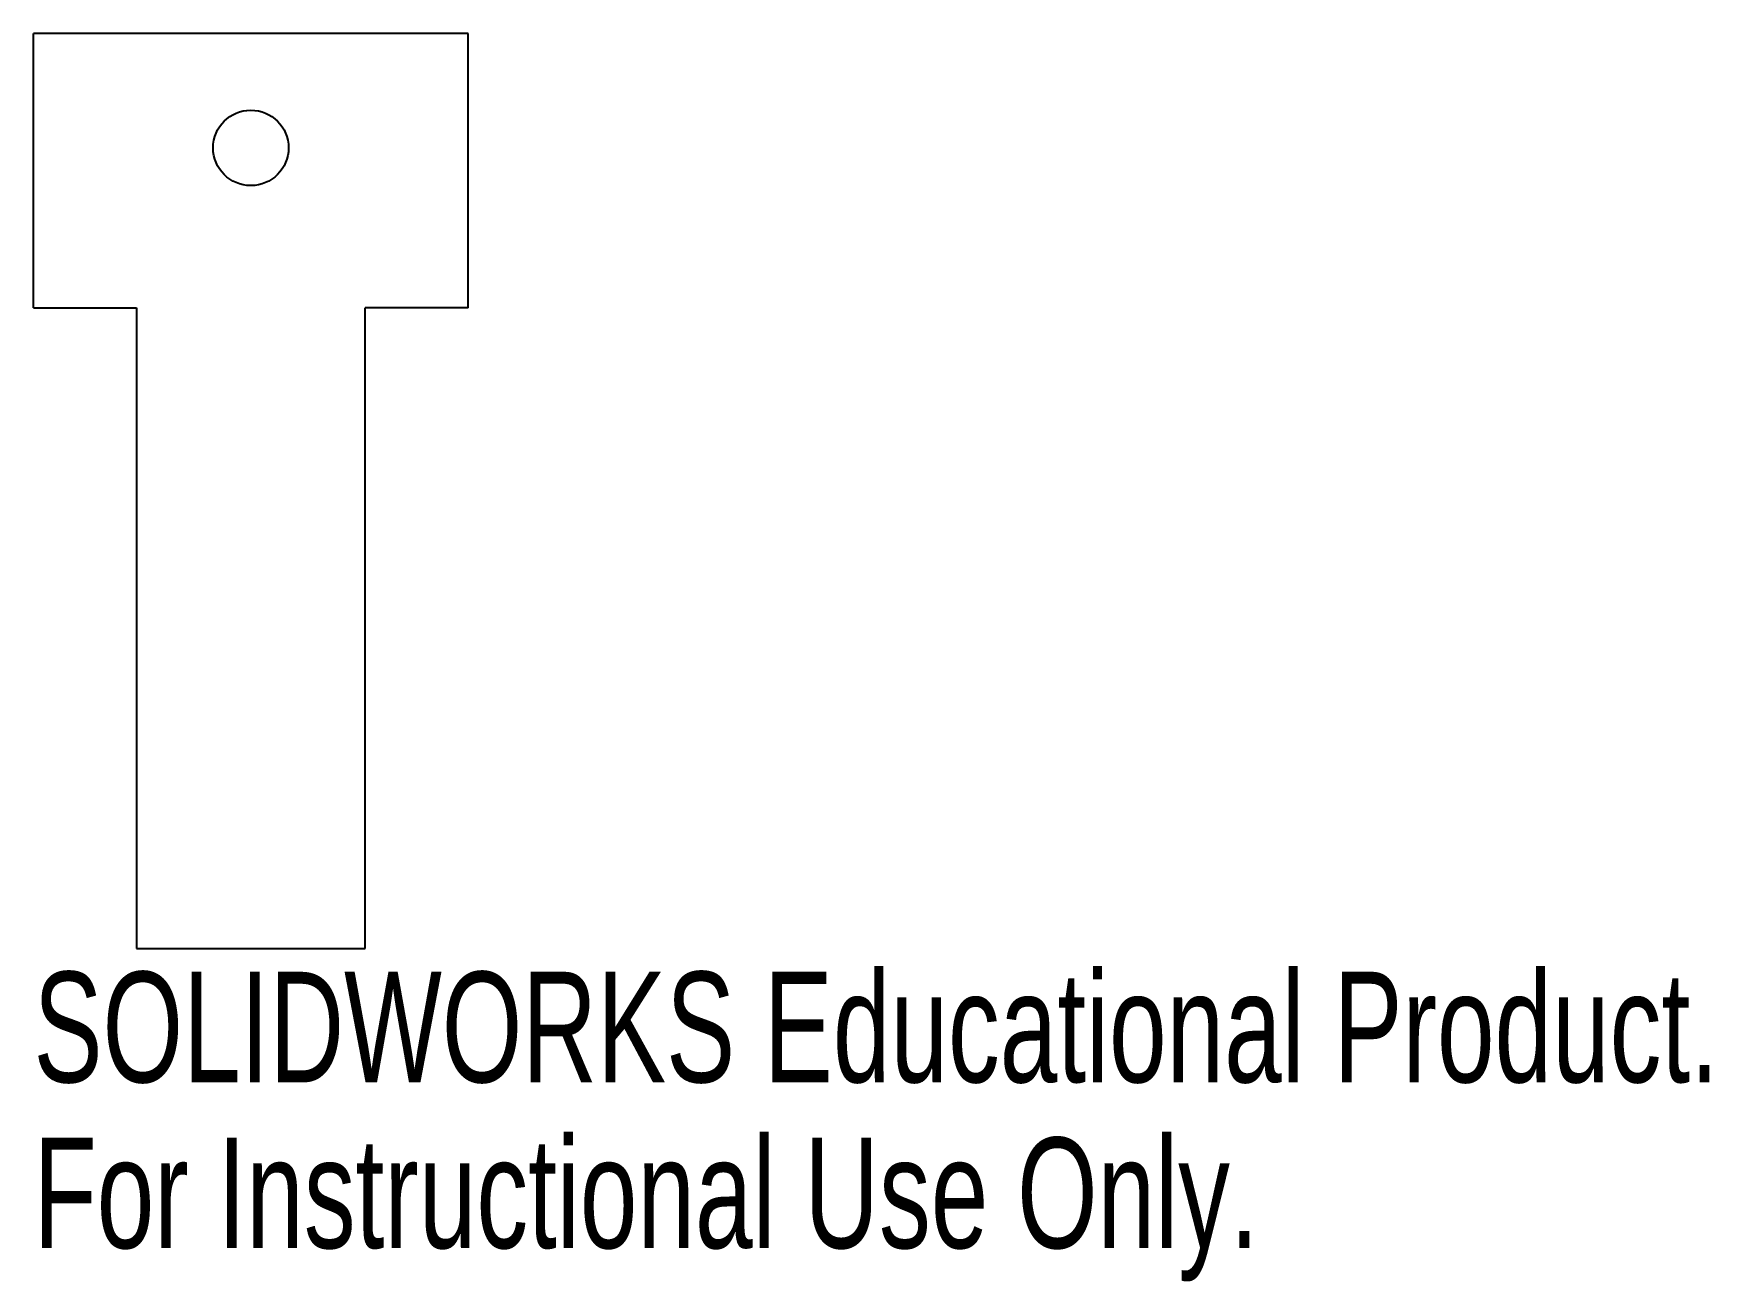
# Model space of a CAD drawing. Header units: millimetres. Extents: x -9.5 to 63.8, y -49.6 to 5.
import ezdxf

# ---------------------------------------------------------------- set-up
doc = ezdxf.new("R2010")
doc.units = ezdxf.units.MM
doc.styles.add('SLDTEXTSTYLE0', font='TXT', dxfattribs={"width": 0.7})

msp = doc.modelspace()

# ---------------------------------------------------------------- linework, layer by layer
at = {"color": 7, "linetype": 'Continuous', "lineweight": 25}
for p, q in [((9.5, 5), (-9.5, 5)), ((-9.5, -7), (-9.5, 5)), ((9.5, -7), (9.5, 5)), ((-9.5, -7), (-5, -7)), ((-5, -7), (-5, -35)), ((5, -35), (5, -7)), ((9.5, -7), (5, -7)), ((-5, -35), (5, -35))]:
    msp.add_line(p, q, dxfattribs=at)
msp.add_circle((0, 0), 1.65, dxfattribs=at)

# ---------------------------------------------------------------- texts
at = {"color": 7, "linetype": 'Continuous', "char_height": 4.83362, "attachment_point": 1, "style": 'SLDTEXTSTYLE0'}
for s, insert in [('SOLIDWORKS Educational Product.', (-9.5, -36.02)), ('For Instructional Use Only.', (-9.5, -43.27))]:
    msp.add_mtext(s, dxfattribs=dict(at, insert=insert))

doc.saveas('drawing.dxf')
